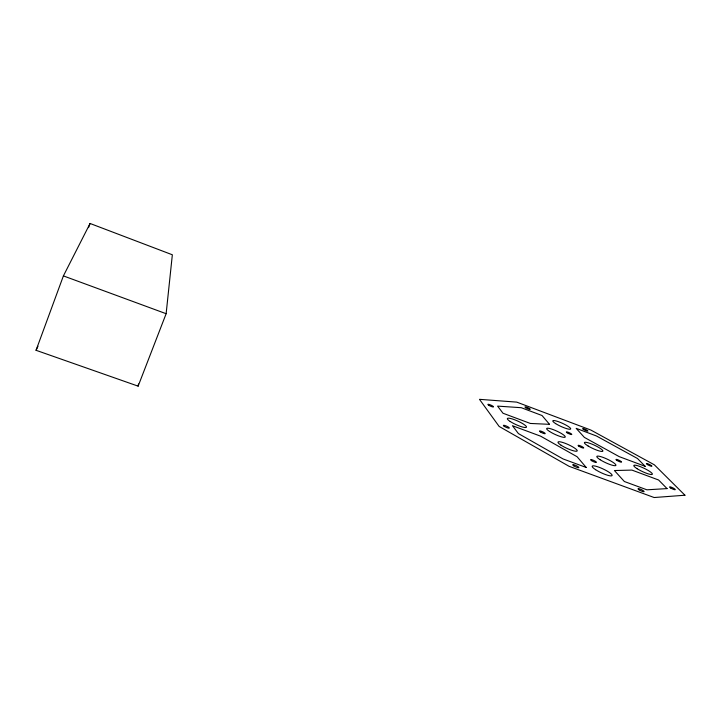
<?xml version="1.0" encoding="UTF-8"?>
<svg xmlns="http://www.w3.org/2000/svg" width="721" height="721" viewBox="0 0 721 721"><rect width="100%" height="100%" fill="white"/><g stroke="black" fill="none" stroke-linecap="round" stroke-linejoin="round"><path stroke-width="1.08" d="M166.136 313.707L172.346 254.783L90.071 223.474L63.403 275.9L36.05 350.298L138.135 386.15L166.136 313.707L63.403 275.9M138.135 386.15L138.486 383.96M88.539 227.638L90.071 223.474M36.05 350.298L37.979 346.269M684.95 495.228L654.145 497.526L569.04 466.289L499.139 426.444L479.474 399.326L516.732 402.12L590.887 430.067L654.362 464.82L684.95 495.228M667.051 488.604L646.917 489.811L624.359 481.511L614.409 470.534L631.92 470.092L658.597 479.997L667.051 488.604M549.528 424.327L530.35 423.452L502.997 413.241L497.58 406.112L521.283 407.707L542.021 415.512L549.528 424.327M586.236 467.478L563.047 458.935L518.426 433.591L512.46 425.723L540.651 436.187L577.106 456.735L586.236 467.478M645.169 466.325L619.195 456.627L584.361 437.386L576.169 428.346L596.411 435.962L637.481 458.502L645.169 466.325M637.175 468.731A10.31 1.848 25.3 0 0 652.298 474.337A10.31 1.848 25.3 0 0 639.689 466.406A10.31 1.848 25.3 0 0 637.175 468.731M595.627 469.704A10.986 2.118 25.1 0 0 611.967 475.698A10.986 2.118 25.1 0 0 598.872 467.19A10.986 2.118 25.1 0 0 595.627 469.704M510.18 421.479A10.473 1.974 24.3 0 0 526.195 427.409A10.473 1.974 24.3 0 0 514.433 419.694A10.473 1.974 24.3 0 0 510.18 421.479M555.648 423.615A9.833 1.73 24.5 0 0 570.5 429.166A9.833 1.73 24.5 0 0 559.081 421.92A9.833 1.73 24.5 0 0 555.648 423.615M670.638 487.973A3.172 0.577 25.6 0 0 675.253 489.676A3.172 0.577 25.6 0 0 671.314 487.198A3.172 0.577 25.6 0 0 670.638 487.973M647.449 464.585A3.01 0.523 25.3 0 0 651.865 466.226A3.01 0.523 25.3 0 0 648.188 463.927A3.01 0.523 25.3 0 0 647.449 464.585M583.505 429.473A2.893 0.496 24.7 0 0 587.849 431.113A2.893 0.496 24.7 0 0 584.452 428.968A2.893 0.496 24.7 0 0 583.505 429.473M525.717 407.716A2.92 0.514 24.2 0 0 530.178 409.402A2.92 0.514 24.2 0 0 526.889 407.293A2.92 0.514 24.2 0 0 525.717 407.716M504.24 426.309A3.235 0.631 24.2 0 0 509.215 428.148A3.235 0.631 24.2 0 0 505.628 425.75A3.235 0.631 24.2 0 0 504.24 426.309M573.718 465.802A3.362 0.667 25 0 0 578.783 467.659A3.362 0.667 25 0 0 574.862 465.063A3.362 0.667 25 0 0 573.718 465.802M639.148 489.847A3.344 0.64 25.5 0 0 644.06 491.65A3.344 0.64 25.5 0 0 639.996 489.018A3.344 0.64 25.5 0 0 639.148 489.847M488.676 405.211A3.073 0.568 24 0 0 493.407 406.977A3.073 0.568 24 0 0 490.055 404.76A3.073 0.568 24 0 0 488.676 405.211M578.981 446.281A3.109 0.577 24.8 0 0 583.659 448.02A3.109 0.577 24.8 0 0 580.008 445.677A3.109 0.577 24.8 0 0 578.981 446.281M616.942 460.413A3.1 0.559 25.1 0 0 621.538 462.125A3.1 0.559 25.1 0 0 617.816 459.764A3.1 0.559 25.1 0 0 616.942 460.413M591.553 460.638A3.217 0.613 25 0 0 596.366 462.422A3.217 0.613 25 0 0 592.572 459.953A3.217 0.613 25 0 0 591.553 460.638M540.362 431.906A3.127 0.586 24.5 0 0 545.121 433.672A3.127 0.586 24.5 0 0 541.552 431.347A3.127 0.586 24.5 0 0 540.362 431.906M567.184 432.807A3.01 0.541 24.6 0 0 571.726 434.511A3.01 0.541 24.6 0 0 568.229 432.276A3.01 0.541 24.6 0 0 567.184 432.807M588.075 445.975A10.184 1.83 24.9 0 0 602.855 451.193A10.184 1.83 24.9 0 0 590.021 443.388A10.184 1.83 24.9 0 0 588.075 445.975M561.082 445.227A10.581 1.992 24.7 0 0 577.016 451.112A10.581 1.992 24.7 0 0 564.687 443.127A10.581 1.992 24.7 0 0 561.082 445.227M600.16 459.737A10.536 1.947 25.1 0 0 615.806 465.514A10.536 1.947 25.1 0 0 603.216 457.456A10.536 1.947 25.1 0 0 600.16 459.737M549.591 431.482A10.229 1.875 24.6 0 0 565.066 437.232A10.229 1.875 24.6 0 0 553.241 429.617A10.229 1.875 24.6 0 0 549.591 431.482"/></g></svg>
